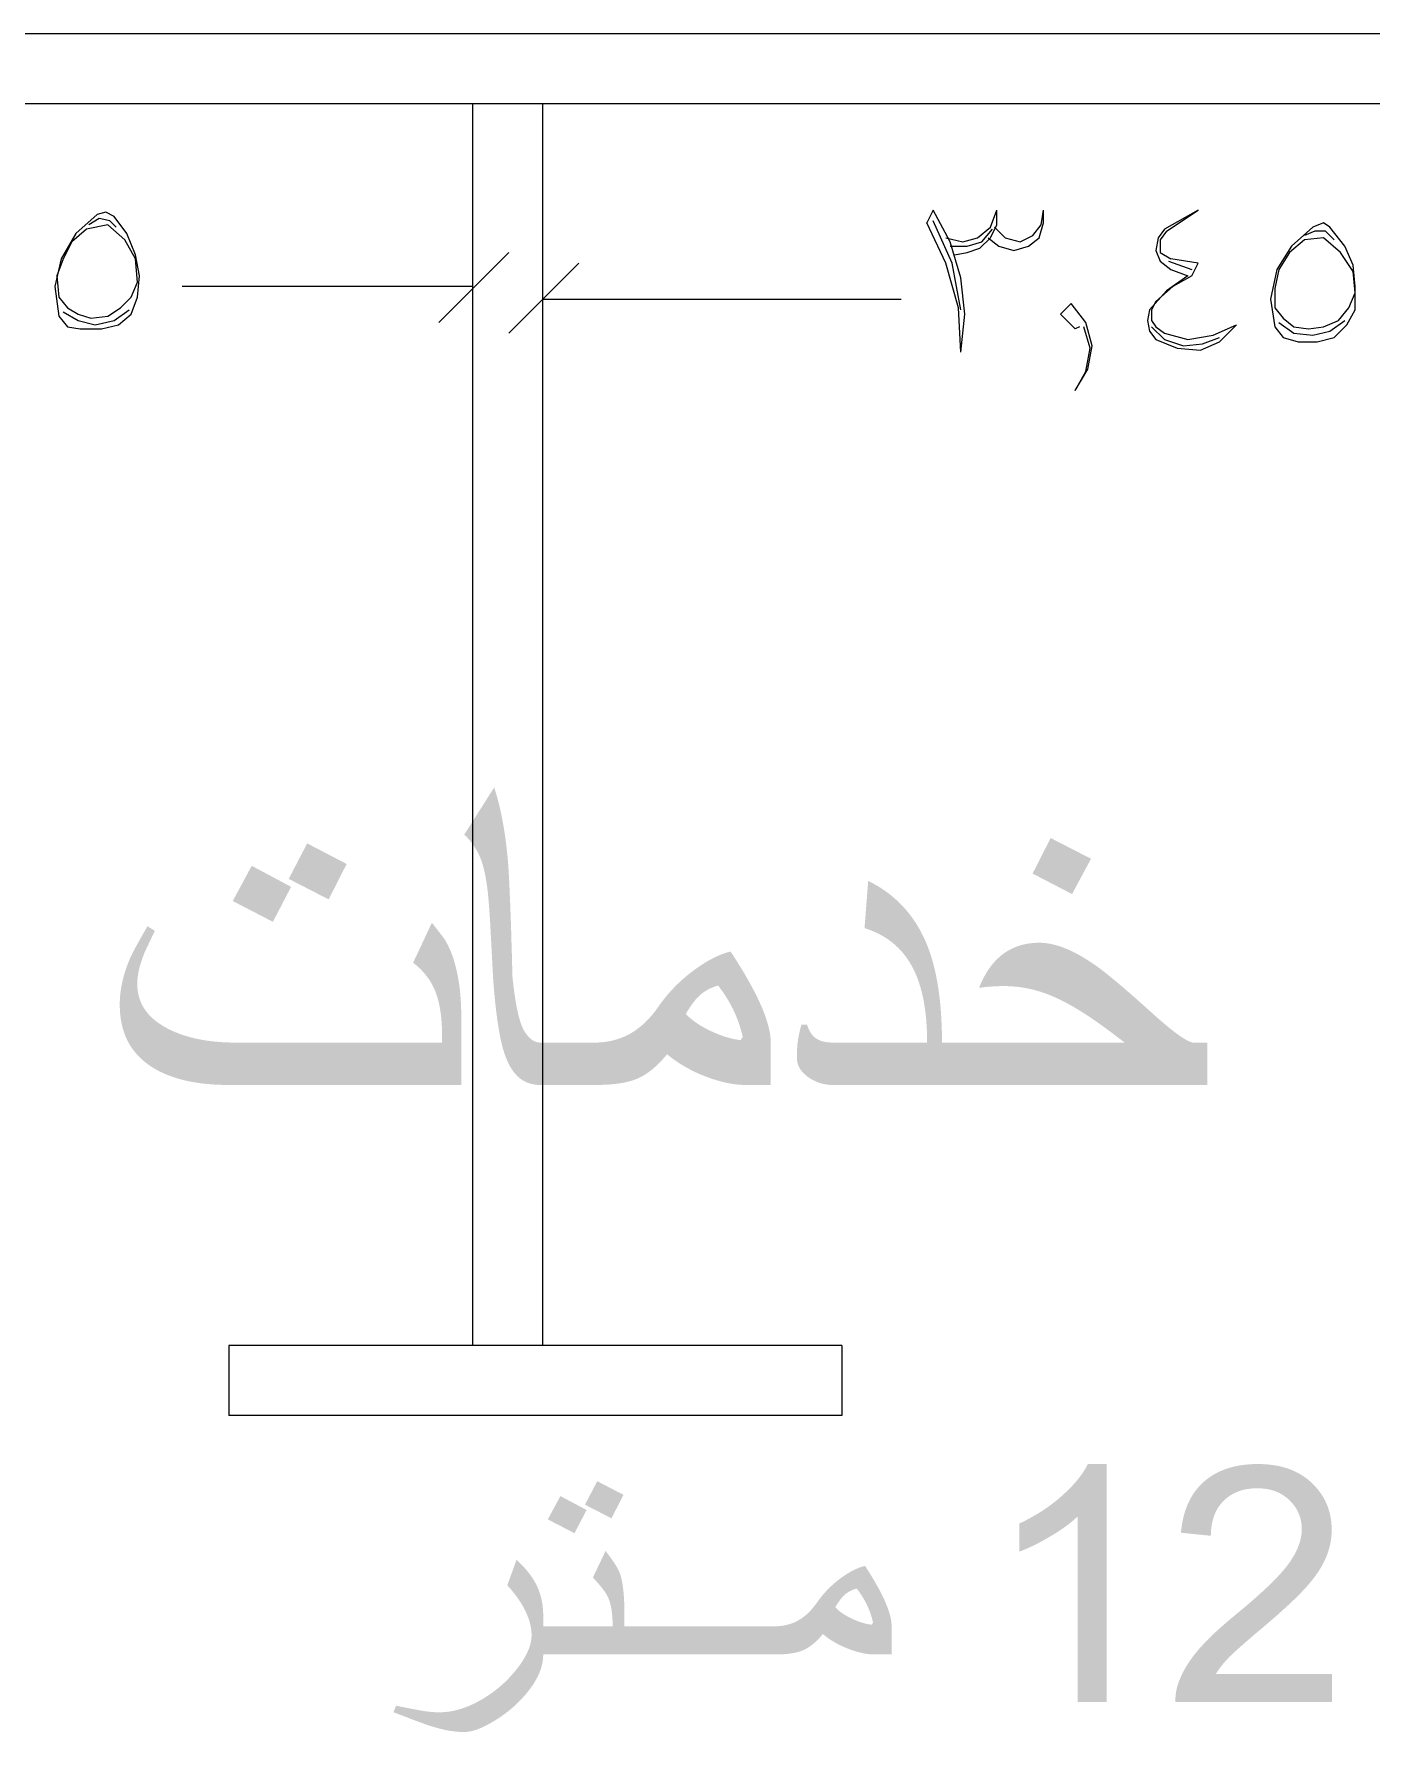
# Model space of a CAD drawing. Header units: metres. Extents: x -24.2 to 51.5, y -28.6 to 30.1.
# Drawn here: x -3.203 to 0.6, y 18.971 to 23.8 of the extents above; entities that cross this region are included whole.
import ezdxf

# ---------------------------------------------------------------- set-up
doc = ezdxf.new("R2010")
doc.units = ezdxf.units.M
for name, color, linetype in [('GF-BLACK', 250, 'Continuous'), ('GF-DIMS', 250, 'Continuous'), ('GF-TEXT-PDF', 200, 'Continuous')]:
    doc.layers.add(name, color=color, linetype=linetype)

msp = doc.modelspace()

# ---------------------------------------------------------------- hatches: boundary and pattern name
at = {"layer": 'GF-TEXT-PDF', "true_color": 0xbf00ff}
for points in [[(-1.6669, 20.8112), (-1.7638, 20.8112), (-1.7731, 20.8116), (-1.7819, 20.8128), (-1.7904, 20.8147), (-1.7985, 20.8173), (-1.8062, 20.8207), (-1.8136, 20.8249), (-1.8206, 20.8299), (-1.8272, 20.8356), (-1.8334, 20.842), (-1.8393, 20.8493), (-1.8437, 20.8556), (-1.848, 20.8624), (-1.852, 20.8698), (-1.8558, 20.8777), (-1.8595, 20.8862), (-1.8629, 20.8952), (-1.8661, 20.9047), (-1.8692, 20.9148), (-1.872, 20.9254), (-1.8746, 20.9365), (-1.877, 20.9482), (-1.8785, 20.956), (-1.88, 20.9641), (-1.8814, 20.9723), (-1.8827, 20.9808), (-1.8841, 20.9895), (-1.8854, 20.9984), (-1.8866, 21.0075), (-1.8878, 21.0168), (-1.889, 21.0263), (-1.8901, 21.0361), (-1.8912, 21.046), (-1.8922, 21.0562), (-1.8932, 21.0665), (-1.8942, 21.0771), (-1.8951, 21.0879), (-1.8959, 21.0989), (-1.8968, 21.1101), (-1.8973, 21.1193), (-1.8978, 21.1285), (-1.8983, 21.1378), (-1.8988, 21.1471), (-1.8993, 21.1564), (-1.8998, 21.1658), (-1.9003, 21.1752), (-1.9008, 21.1846), (-1.9013, 21.194), (-1.9018, 21.2035), (-1.9023, 21.213), (-1.9028, 21.2225), (-1.9033, 21.232), (-1.9039, 21.2416), (-1.9044, 21.2512), (-1.9049, 21.2609), (-1.9054, 21.2706), (-1.9061, 21.283), (-1.9069, 21.2949), (-1.9077, 21.3064), (-1.9085, 21.3175), (-1.9093, 21.328), (-1.9102, 21.3381), (-1.9111, 21.3477), (-1.912, 21.3568), (-1.913, 21.3655), (-1.914, 21.3737), (-1.915, 21.3814), (-1.9161, 21.3886), (-1.9172, 21.3954), (-1.9191, 21.4058), (-1.9212, 21.4157), (-1.9234, 21.4251), (-1.9258, 21.4341), (-1.9283, 21.4425), (-1.931, 21.4505), (-1.9339, 21.458), (-1.9369, 21.465), (-1.9409, 21.4731), (-1.9453, 21.481), (-1.95, 21.4887), (-1.9551, 21.4961), (-1.9606, 21.5032), (-1.9664, 21.5101), (-1.9726, 21.5167), (-1.9792, 21.5231), (-1.894, 21.6574), (-1.8915, 21.6494), (-1.889, 21.6413), (-1.8866, 21.633), (-1.8843, 21.6246), (-1.8821, 21.616), (-1.8799, 21.6073), (-1.8778, 21.5984), (-1.8757, 21.5894), (-1.8738, 21.5803), (-1.8719, 21.571), (-1.8701, 21.5615), (-1.8683, 21.5519), (-1.8667, 21.5422), (-1.8651, 21.5323), (-1.8636, 21.5222), (-1.8621, 21.512), (-1.8607, 21.5017), (-1.8594, 21.4912), (-1.8582, 21.4806), (-1.857, 21.4698), (-1.8559, 21.4588), (-1.8553, 21.4525), (-1.8548, 21.4455), (-1.8542, 21.4378), (-1.8536, 21.4294), (-1.853, 21.4203), (-1.8525, 21.4106), (-1.8519, 21.4002), (-1.8513, 21.3891), (-1.8507, 21.3773), (-1.8502, 21.3648), (-1.8496, 21.3516), (-1.849, 21.3378), (-1.8484, 21.3233), (-1.8478, 21.3081), (-1.8473, 21.2922), (-1.8467, 21.2756), (-1.8461, 21.2584), (-1.8455, 21.2404), (-1.845, 21.2218), (-1.8444, 21.2025), (-1.8438, 21.1825), (-1.8432, 21.1619), (-1.8427, 21.1405), (-1.8421, 21.1185), (-1.8406, 21.1043), (-1.839, 21.0908), (-1.8373, 21.0778), (-1.8356, 21.0655), (-1.8338, 21.0537), (-1.8319, 21.0426), (-1.8299, 21.0321), (-1.8279, 21.0222), (-1.8258, 21.0129), (-1.8236, 21.0043), (-1.8213, 20.9962), (-1.819, 20.9888), (-1.8165, 20.982), (-1.814, 20.9757), (-1.8115, 20.9701), (-1.8088, 20.9652), (-1.8061, 20.9608), (-1.7995, 20.9519), (-1.7928, 20.9446), (-1.7858, 20.939), (-1.7787, 20.9349), (-1.7714, 20.9325), (-1.7638, 20.9317), (-1.6669, 20.9317)], [(-2.3137, 21.4397), (-2.3649, 21.3389), (-2.4785, 21.3973), (-2.4259, 21.4981)], [(-0.1965, 21.4545), (-0.2505, 21.3541), (-0.3627, 21.4123), (-0.3114, 21.5134)], [(-2.4716, 21.3746), (-2.5235, 21.2752), (-2.6377, 21.3343), (-2.5837, 21.4344)], [(-0.6205, 20.8112), (-0.9307, 20.8112), (-0.9404, 20.8116), (-0.9499, 20.8127), (-0.9592, 20.8144), (-0.9682, 20.8169), (-0.9769, 20.8202), (-0.9854, 20.8241), (-0.9936, 20.8287), (-1.0017, 20.8341), (-1.01, 20.8408), (-1.0171, 20.8478), (-1.0229, 20.8552), (-1.0274, 20.8629), (-1.0306, 20.871), (-1.0325, 20.8794), (-1.0332, 20.8881), (-1.033, 20.8984), (-1.0327, 20.9084), (-1.0322, 20.9179), (-1.0314, 20.9271), (-1.0304, 20.9359), (-1.0291, 20.9446), (-1.0274, 20.9537), (-1.0253, 20.9631), (-1.0229, 20.9729), (-1.02, 20.983), (-1.0041, 20.983), (-1.0012, 20.9739), (-0.9976, 20.9658), (-0.9933, 20.9585), (-0.9884, 20.9522), (-0.9827, 20.9467), (-0.9764, 20.9421), (-0.9692, 20.9384), (-0.9611, 20.9355), (-0.9519, 20.9334), (-0.9418, 20.9321), (-0.9307, 20.9317), (-0.6627, 20.9317), (-0.6628, 20.9434), (-0.663, 20.9549), (-0.6634, 20.9662), (-0.664, 20.9773), (-0.6647, 20.9881), (-0.6655, 20.9987), (-0.6666, 21.0091), (-0.6677, 21.0193), (-0.6691, 21.0293), (-0.6706, 21.039), (-0.6722, 21.0485), (-0.674, 21.0578), (-0.676, 21.0669), (-0.6781, 21.0757), (-0.6804, 21.0844), (-0.6828, 21.0928), (-0.6854, 21.101), (-0.6881, 21.109), (-0.691, 21.1167), (-0.6941, 21.1243), (-0.6973, 21.1316), (-0.7015, 21.1404), (-0.706, 21.149), (-0.7108, 21.1572), (-0.7158, 21.1652), (-0.721, 21.1729), (-0.7266, 21.1803), (-0.7323, 21.1875), (-0.7384, 21.1943), (-0.7447, 21.2009), (-0.7512, 21.2071), (-0.7581, 21.2131), (-0.7652, 21.2188), (-0.7725, 21.2242), (-0.7801, 21.2293), (-0.788, 21.2342), (-0.7961, 21.2387), (-0.8045, 21.243), (-0.8131, 21.2469), (-0.8221, 21.2506), (-0.8312, 21.254), (-0.8407, 21.2572), (-0.8303, 21.3915), (-0.8204, 21.3865), (-0.8108, 21.3812), (-0.8014, 21.3757), (-0.7923, 21.3699), (-0.7834, 21.3639), (-0.7748, 21.3577), (-0.7663, 21.3512), (-0.7582, 21.3444), (-0.7503, 21.3375), (-0.7426, 21.3302), (-0.7352, 21.3228), (-0.728, 21.3151), (-0.721, 21.3071), (-0.7143, 21.2989), (-0.7079, 21.2905), (-0.7016, 21.2818), (-0.6957, 21.2729), (-0.6899, 21.2637), (-0.6844, 21.2543), (-0.6792, 21.2447), (-0.6742, 21.2348), (-0.6694, 21.2246), (-0.6649, 21.2142), (-0.6606, 21.2036), (-0.6574, 21.1948), (-0.6542, 21.1859), (-0.6512, 21.1766), (-0.6484, 21.1672), (-0.6456, 21.1575), (-0.6431, 21.1476), (-0.6406, 21.1375), (-0.6383, 21.1272), (-0.6362, 21.1167), (-0.6341, 21.1059), (-0.6323, 21.0949), (-0.6305, 21.0837), (-0.6289, 21.0723), (-0.6274, 21.0606), (-0.6261, 21.0487), (-0.6249, 21.0366), (-0.6239, 21.0243), (-0.623, 21.0118), (-0.6222, 20.999), (-0.6216, 20.986), (-0.6211, 20.9728), (-0.6207, 20.9594), (-0.6205, 20.9457), (-0.6205, 20.9319)], [(-1.9875, 20.8112), (-2.6481, 20.8112), (-2.6596, 20.8113), (-2.6708, 20.8116), (-2.6819, 20.812), (-2.6927, 20.8126), (-2.7034, 20.8134), (-2.7138, 20.8144), (-2.724, 20.8155), (-2.7341, 20.8168), (-2.7439, 20.8183), (-2.7535, 20.82), (-2.7629, 20.8218), (-2.7721, 20.8238), (-2.7812, 20.826), (-2.79, 20.8284), (-2.7986, 20.8309), (-2.807, 20.8337), (-2.8151, 20.8365), (-2.8231, 20.8396), (-2.8309, 20.8429), (-2.8385, 20.8463), (-2.8459, 20.8499), (-2.853, 20.8536), (-2.86, 20.8576), (-2.8684, 20.8627), (-2.8765, 20.8682), (-2.8841, 20.8738), (-2.8914, 20.8798), (-2.8984, 20.8859), (-2.9049, 20.8923), (-2.9111, 20.899), (-2.9169, 20.9059), (-2.9223, 20.9131), (-2.9274, 20.9205), (-2.9321, 20.9281), (-2.9364, 20.936), (-2.9403, 20.9442), (-2.9439, 20.9526), (-2.947, 20.9612), (-2.9498, 20.9701), (-2.9523, 20.9793), (-2.9543, 20.9887), (-2.956, 20.9983), (-2.9573, 21.0082), (-2.9583, 21.0184), (-2.9588, 21.0288), (-2.959, 21.0394), (-2.9589, 21.0486), (-2.9584, 21.0578), (-2.9577, 21.0671), (-2.9566, 21.0764), (-2.9553, 21.0857), (-2.9537, 21.095), (-2.9517, 21.1044), (-2.9495, 21.1138), (-2.947, 21.1232), (-2.9442, 21.1327), (-2.9411, 21.1421), (-2.9377, 21.1516), (-2.9339, 21.1612), (-2.9299, 21.1708), (-2.9278, 21.1755), (-2.9252, 21.181), (-2.9221, 21.1872), (-2.9185, 21.1941), (-2.9145, 21.2017), (-2.91, 21.2101), (-2.9049, 21.2192), (-2.8994, 21.229), (-2.8935, 21.2395), (-2.887, 21.2507), (-2.8801, 21.2627), (-2.8593, 21.2495), (-2.8631, 21.2416), (-2.8669, 21.2336), (-2.8706, 21.2257), (-2.8744, 21.2178), (-2.8781, 21.2098), (-2.8818, 21.2019), (-2.8854, 21.1939), (-2.8891, 21.186), (-2.8929, 21.1763), (-2.8963, 21.1668), (-2.8993, 21.1575), (-2.9019, 21.1484), (-2.9041, 21.1395), (-2.906, 21.1308), (-2.9074, 21.1224), (-2.9084, 21.1141), (-2.909, 21.1061), (-2.9092, 21.0982), (-2.9089, 21.0888), (-2.908, 21.0795), (-2.9065, 21.0706), (-2.9044, 21.0619), (-2.9017, 21.0534), (-2.8985, 21.0452), (-2.8946, 21.0373), (-2.8902, 21.0296), (-2.8851, 21.0222), (-2.8795, 21.015), (-2.8732, 21.008), (-2.8664, 21.0014), (-2.859, 20.9949), (-2.8509, 20.9888), (-2.8423, 20.9829), (-2.8331, 20.9772), (-2.8233, 20.9718), (-2.8159, 20.9681), (-2.8083, 20.9645), (-2.8005, 20.9612), (-2.7925, 20.958), (-2.7844, 20.955), (-2.776, 20.9522), (-2.7675, 20.9495), (-2.7588, 20.9471), (-2.7499, 20.9448), (-2.7408, 20.9427), (-2.7316, 20.9408), (-2.7221, 20.9391), (-2.7125, 20.9375), (-2.7027, 20.9362), (-2.6927, 20.935), (-2.6825, 20.934), (-2.6721, 20.9332), (-2.6615, 20.9325), (-2.6508, 20.9321), (-2.6398, 20.9318), (-2.6287, 20.9317), (-2.0422, 20.9317), (-2.0422, 20.9503), (-2.0424, 20.962), (-2.0427, 20.9733), (-2.0432, 20.9844), (-2.044, 20.995), (-2.045, 21.0054), (-2.0462, 21.0154), (-2.0477, 21.025), (-2.0493, 21.0344), (-2.0512, 21.0433), (-2.0533, 21.052), (-2.0556, 21.0603), (-2.0582, 21.0683), (-2.0609, 21.0759), (-2.0646, 21.0846), (-2.0686, 21.0931), (-2.0731, 21.1013), (-2.078, 21.1093), (-2.0834, 21.1171), (-2.0892, 21.1246), (-2.0954, 21.1319), (-2.1021, 21.139), (-2.1091, 21.1459), (-2.1167, 21.1525), (-2.1246, 21.1588), (-2.0713, 21.2724), (-2.0631, 21.2621), (-2.0559, 21.253), (-2.0497, 21.245), (-2.0444, 21.2382), (-2.0402, 21.2325), (-2.0369, 21.228), (-2.0346, 21.2247), (-2.0308, 21.2181), (-2.0271, 21.2113), (-2.0236, 21.2042), (-2.0202, 21.1969), (-2.0171, 21.1894), (-2.014, 21.1816), (-2.0112, 21.1735), (-2.0085, 21.1652), (-2.0059, 21.1567), (-2.0036, 21.1479), (-2.0014, 21.1389), (-1.9993, 21.1296), (-1.9974, 21.1201), (-1.9957, 21.1104), (-1.9942, 21.1003), (-1.9928, 21.0901), (-1.9915, 21.0796), (-1.9905, 21.0689), (-1.9896, 21.0579), (-1.9889, 21.0467), (-1.9883, 21.0352), (-1.9879, 21.0235), (-1.9876, 21.0115), (-1.9875, 20.9993)], [(0.1345, 20.8112), (-0.6653, 20.8112), (-0.6653, 20.9317), (-0.1009, 20.9317), (-0.1102, 20.9389), (-0.1194, 20.9459), (-0.1283, 20.9527), (-0.137, 20.9593), (-0.1456, 20.9656), (-0.1539, 20.9718), (-0.162, 20.9777), (-0.17, 20.9834), (-0.1777, 20.9889), (-0.1853, 20.9942), (-0.1926, 20.9992), (-0.1998, 21.004), (-0.2067, 21.0087), (-0.2135, 21.0131), (-0.22, 21.0173), (-0.2292, 21.023), (-0.2383, 21.0285), (-0.2473, 21.0338), (-0.2561, 21.0388), (-0.2648, 21.0436), (-0.2734, 21.0481), (-0.2819, 21.0524), (-0.2902, 21.0564), (-0.2985, 21.0602), (-0.3066, 21.0638), (-0.3145, 21.067), (-0.3224, 21.0701), (-0.3301, 21.0729), (-0.3395, 21.076), (-0.3489, 21.0788), (-0.3583, 21.0814), (-0.3677, 21.0837), (-0.3771, 21.0857), (-0.3866, 21.0875), (-0.396, 21.089), (-0.4055, 21.0902), (-0.415, 21.0911), (-0.4246, 21.0918), (-0.4341, 21.0922), (-0.4437, 21.0924), (-0.4525, 21.0923), (-0.4614, 21.0921), (-0.4703, 21.0917), (-0.4792, 21.0911), (-0.4881, 21.0905), (-0.497, 21.0896), (-0.506, 21.0886), (-0.515, 21.0875), (-0.5109, 21.0976), (-0.5065, 21.1073), (-0.5018, 21.1166), (-0.4969, 21.1255), (-0.4918, 21.134), (-0.4864, 21.142), (-0.4808, 21.1497), (-0.4749, 21.157), (-0.4688, 21.1639), (-0.4624, 21.1703), (-0.4555, 21.1766), (-0.4484, 21.1824), (-0.4411, 21.1877), (-0.4334, 21.1925), (-0.4256, 21.1969), (-0.4174, 21.2008), (-0.4091, 21.2043), (-0.4004, 21.2073), (-0.3915, 21.2098), (-0.3824, 21.2119), (-0.373, 21.2135), (-0.3633, 21.2147), (-0.3534, 21.2154), (-0.3433, 21.2156), (-0.3358, 21.2154), (-0.3281, 21.2148), (-0.3203, 21.2139), (-0.3124, 21.2125), (-0.3043, 21.2108), (-0.2961, 21.2087), (-0.2878, 21.2062), (-0.2793, 21.2033), (-0.2706, 21.2), (-0.2618, 21.1963), (-0.2529, 21.1923), (-0.2438, 21.1879), (-0.2346, 21.183), (-0.2253, 21.1778), (-0.2158, 21.1722), (-0.2062, 21.1663), (-0.1964, 21.1599), (-0.1865, 21.1532), (-0.1764, 21.146), (-0.1717, 21.1426), (-0.1668, 21.1388), (-0.1615, 21.1348), (-0.156, 21.1305), (-0.1502, 21.1259), (-0.1442, 21.121), (-0.1379, 21.1159), (-0.1313, 21.1104), (-0.1244, 21.1047), (-0.1172, 21.0987), (-0.1098, 21.0924), (-0.1021, 21.0858), (-0.0942, 21.079), (-0.0859, 21.0718), (-0.0774, 21.0644), (-0.0686, 21.0567), (-0.0596, 21.0487), (-0.0502, 21.0404), (-0.0406, 21.0318), (-0.0308, 21.023), (-0.0206, 21.0138), (-0.0097, 21.004), (0.0008, 20.9948), (0.0107, 20.9863), (0.0202, 20.9783), (0.0292, 20.971), (0.0378, 20.9643), (0.0458, 20.9582), (0.0534, 20.9527), (0.0605, 20.9479), (0.0671, 20.9436), (0.0732, 20.94), (0.0789, 20.937), (0.0841, 20.9346), (0.0887, 20.9329), (0.093, 20.9317), (0.1345, 20.9317)]]:
    msp.add_hatch(color=200, dxfattribs=at).paths.add_polyline_path(points)
h = msp.add_hatch(color=200, dxfattribs=at)
h.paths.add_polyline_path([(-1.1074, 20.8112), (-1.1794, 20.8112), (-1.1879, 20.8114), (-1.1967, 20.8119), (-1.2056, 20.8128), (-1.2147, 20.814), (-1.224, 20.8155), (-1.2335, 20.8174), (-1.2432, 20.8196), (-1.2531, 20.8222), (-1.2632, 20.8251), (-1.2735, 20.8284), (-1.284, 20.832), (-1.2935, 20.8356), (-1.3028, 20.8393), (-1.312, 20.8432), (-1.321, 20.8473), (-1.3299, 20.8516), (-1.3386, 20.8561), (-1.3471, 20.8607), (-1.3555, 20.8656), (-1.3637, 20.8706), (-1.3718, 20.8758), (-1.3797, 20.8812), (-1.3874, 20.8868), (-1.395, 20.8925), (-1.4024, 20.8985), (-1.4097, 20.8898), (-1.417, 20.8816), (-1.4244, 20.8739), (-1.4318, 20.8667), (-1.4392, 20.86), (-1.4467, 20.8538), (-1.4542, 20.8481), (-1.4617, 20.8429), (-1.4692, 20.8382), (-1.4768, 20.834), (-1.4844, 20.8303), (-1.4911, 20.8275), (-1.4982, 20.8249), (-1.5058, 20.8225), (-1.5138, 20.8204), (-1.5223, 20.8184), (-1.5313, 20.8168), (-1.5407, 20.8153), (-1.5505, 20.8141), (-1.5608, 20.813), (-1.5716, 20.8122), (-1.5828, 20.8117), (-1.5945, 20.8113), (-1.6066, 20.8112), (-1.7146, 20.8112), (-1.7146, 20.9317), (-1.6087, 20.9317), (-1.5983, 20.9319), (-1.5881, 20.9326), (-1.5781, 20.9337), (-1.5682, 20.9353), (-1.5586, 20.9372), (-1.5492, 20.9397), (-1.5399, 20.9426), (-1.5308, 20.9459), (-1.522, 20.9496), (-1.5133, 20.9538), (-1.5048, 20.9585), (-1.4965, 20.9636), (-1.489, 20.9688), (-1.4816, 20.9743), (-1.4743, 20.9803), (-1.4672, 20.9867), (-1.4602, 20.9935), (-1.4533, 21.0007), (-1.4466, 21.0083), (-1.44, 21.0163), (-1.4336, 21.0247), (-1.4273, 21.0335), (-1.4216, 21.0416), (-1.4157, 21.0495), (-1.4096, 21.0572), (-1.4034, 21.0649), (-1.397, 21.0724), (-1.3904, 21.0797), (-1.3836, 21.0869), (-1.3767, 21.094), (-1.3696, 21.1009), (-1.3624, 21.1077), (-1.3549, 21.1143), (-1.3473, 21.1208), (-1.3395, 21.1272), (-1.3316, 21.1334), (-1.3234, 21.1394), (-1.3143, 21.1459), (-1.3052, 21.152), (-1.2963, 21.1577), (-1.2875, 21.163), (-1.2788, 21.1679), (-1.2703, 21.1723), (-1.2619, 21.1764), (-1.2536, 21.1801), (-1.2454, 21.1833), (-1.2374, 21.1862), (-1.2294, 21.1886), (-1.2216, 21.1907), (-1.2157, 21.1817), (-1.21, 21.1727), (-1.2044, 21.1639), (-1.199, 21.1552), (-1.1937, 21.1467), (-1.1885, 21.1382), (-1.1835, 21.1299), (-1.1787, 21.1216), (-1.174, 21.1135), (-1.1695, 21.1055), (-1.1651, 21.0976), (-1.1609, 21.0898), (-1.1568, 21.0821), (-1.1529, 21.0746), (-1.1491, 21.0671), (-1.1455, 21.0598), (-1.1402, 21.0487), (-1.1354, 21.0379), (-1.1309, 21.0274), (-1.1268, 21.0171), (-1.1231, 21.0072), (-1.1198, 20.9976), (-1.1169, 20.9883), (-1.1144, 20.9793), (-1.1122, 20.9706), (-1.1105, 20.9622), (-1.1091, 20.9542), (-1.1082, 20.9464), (-1.1076, 20.9389), (-1.1074, 20.9317)])
h.paths.add_polyline_path([(-1.187, 20.9476), (-1.1891, 20.9566), (-1.1915, 20.9654), (-1.1941, 20.9743), (-1.1969, 20.9831), (-1.2, 20.9918), (-1.2033, 21.0006), (-1.2069, 21.0093), (-1.2107, 21.0179), (-1.2147, 21.0266), (-1.2189, 21.0347), (-1.2233, 21.043), (-1.2281, 21.0513), (-1.2332, 21.0596), (-1.2387, 21.0681), (-1.2444, 21.0766), (-1.2505, 21.0851), (-1.2569, 21.0937), (-1.2662, 21.0911), (-1.2751, 21.0878), (-1.2835, 21.084), (-1.2915, 21.0795), (-1.2991, 21.0745), (-1.3063, 21.0688), (-1.313, 21.0626), (-1.3175, 21.058), (-1.3222, 21.0526), (-1.3271, 21.0464), (-1.3323, 21.0394), (-1.3376, 21.0316), (-1.3432, 21.0229), (-1.349, 21.0134), (-1.3433, 21.0075), (-1.337, 21.0017), (-1.3302, 20.996), (-1.3228, 20.9905), (-1.315, 20.9851), (-1.3067, 20.9799), (-1.2979, 20.9748), (-1.2886, 20.9698), (-1.2788, 20.965), (-1.2697, 20.9608), (-1.2608, 20.957), (-1.252, 20.9536), (-1.2433, 20.9504), (-1.2347, 20.9476), (-1.2262, 20.9452), (-1.2178, 20.943), (-1.2095, 20.9412), (-1.2013, 20.9398), (-1.1932, 20.9386)])
at = {"layer": 'GF-TEXT-PDF', "true_color": 0x000000}
for points in [[(-0.1521, 19.0567), (-0.2348, 19.0567), (-0.2348, 19.584), (-0.241, 19.5783), (-0.2475, 19.5726), (-0.2544, 19.5669), (-0.2617, 19.5612), (-0.2693, 19.5555), (-0.2774, 19.5498), (-0.2857, 19.5441), (-0.2945, 19.5384), (-0.3037, 19.5327), (-0.3132, 19.527), (-0.3228, 19.5214), (-0.3322, 19.5161), (-0.3414, 19.5111), (-0.3504, 19.5064), (-0.3592, 19.502), (-0.3678, 19.4979), (-0.3762, 19.494), (-0.3844, 19.4905), (-0.3925, 19.4872), (-0.4003, 19.4842), (-0.4003, 19.5642), (-0.3911, 19.5686), (-0.3821, 19.5731), (-0.3732, 19.5778), (-0.3645, 19.5826), (-0.3559, 19.5875), (-0.3475, 19.5925), (-0.3393, 19.5977), (-0.3312, 19.6029), (-0.3233, 19.6083), (-0.3155, 19.6138), (-0.3079, 19.6195), (-0.3004, 19.6252), (-0.2931, 19.6311), (-0.2859, 19.6371), (-0.2789, 19.6432), (-0.2705, 19.651), (-0.2625, 19.6586), (-0.2548, 19.6663), (-0.2477, 19.6739), (-0.2409, 19.6815), (-0.2346, 19.689), (-0.2286, 19.6965), (-0.2232, 19.7039), (-0.2181, 19.7113), (-0.2134, 19.7187), (-0.2092, 19.726), (-0.2054, 19.7333), (-0.1521, 19.7333)], [(0.4889, 19.1362), (0.4889, 19.0567), (0.0435, 19.0567), (0.0435, 19.0666), (0.0441, 19.0764), (0.0454, 19.086), (0.0474, 19.0955), (0.0499, 19.1049), (0.0531, 19.1142), (0.0564, 19.1224), (0.06, 19.1306), (0.0639, 19.1389), (0.0682, 19.147), (0.0728, 19.1552), (0.0778, 19.1634), (0.0831, 19.1715), (0.0887, 19.1796), (0.0947, 19.1877), (0.101, 19.1957), (0.1076, 19.2037), (0.1127, 19.2097), (0.1182, 19.2157), (0.1239, 19.2219), (0.13, 19.2282), (0.1363, 19.2347), (0.1429, 19.2412), (0.1498, 19.2479), (0.157, 19.2547), (0.1646, 19.2616), (0.1724, 19.2687), (0.1805, 19.2758), (0.1889, 19.2831), (0.1976, 19.2905), (0.2066, 19.2981), (0.2158, 19.3057), (0.2262, 19.3142), (0.2361, 19.3225), (0.2458, 19.3307), (0.2551, 19.3386), (0.2641, 19.3465), (0.2728, 19.3541), (0.2812, 19.3616), (0.2892, 19.3689), (0.2969, 19.376), (0.3043, 19.383), (0.3114, 19.3897), (0.3181, 19.3964), (0.3246, 19.4028), (0.3307, 19.4091), (0.3364, 19.4152), (0.3419, 19.4211), (0.347, 19.4269), (0.3518, 19.4325), (0.3563, 19.438), (0.3605, 19.4432), (0.3643, 19.4483), (0.3705, 19.457), (0.3761, 19.4657), (0.3812, 19.4742), (0.3858, 19.4827), (0.3898, 19.4911), (0.3933, 19.4995), (0.3962, 19.5077), (0.3986, 19.5159), (0.4005, 19.524), (0.4019, 19.532), (0.4027, 19.5399), (0.4029, 19.5477), (0.4026, 19.5574), (0.4015, 19.5668), (0.3998, 19.5758), (0.3973, 19.5846), (0.3941, 19.593), (0.3903, 19.6012), (0.3857, 19.609), (0.3804, 19.6165), (0.3744, 19.6237), (0.3678, 19.6306), (0.3612, 19.6365), (0.3543, 19.6418), (0.347, 19.6465), (0.3394, 19.6507), (0.3314, 19.6544), (0.323, 19.6574), (0.3144, 19.6599), (0.3053, 19.6619), (0.2959, 19.6633), (0.2862, 19.6641), (0.2761, 19.6644), (0.2654, 19.6641), (0.2551, 19.6632), (0.2452, 19.6617), (0.2358, 19.6597), (0.2267, 19.657), (0.218, 19.6537), (0.2097, 19.6499), (0.2018, 19.6454), (0.1943, 19.6404), (0.1872, 19.6348), (0.1805, 19.6285), (0.1747, 19.6224), (0.1695, 19.6158), (0.1647, 19.6089), (0.1605, 19.6016), (0.1567, 19.5939), (0.1535, 19.5858), (0.1507, 19.5773), (0.1484, 19.5685), (0.1466, 19.5592), (0.1453, 19.5496), (0.1445, 19.5396), (0.1441, 19.5293), (0.0591, 19.538), (0.0603, 19.5491), (0.0618, 19.5598), (0.0637, 19.5702), (0.0659, 19.5804), (0.0684, 19.5902), (0.0713, 19.5997), (0.0745, 19.6088), (0.078, 19.6177), (0.0819, 19.6263), (0.0861, 19.6345), (0.0906, 19.6424), (0.0955, 19.65), (0.1007, 19.6573), (0.1062, 19.6643), (0.1121, 19.671), (0.1183, 19.6773), (0.1248, 19.6834), (0.1317, 19.6891), (0.1388, 19.6944), (0.1462, 19.6994), (0.1538, 19.7041), (0.1617, 19.7084), (0.1699, 19.7124), (0.1784, 19.716), (0.1871, 19.7193), (0.1961, 19.7223), (0.2054, 19.7249), (0.215, 19.7271), (0.2248, 19.729), (0.2349, 19.7306), (0.2452, 19.7318), (0.2558, 19.7326), (0.2667, 19.7332), (0.2779, 19.7333), (0.2886, 19.7332), (0.299, 19.7327), (0.3091, 19.7318), (0.319, 19.7307), (0.3287, 19.7292), (0.3381, 19.7274), (0.3472, 19.7252), (0.3561, 19.7227), (0.3648, 19.7199), (0.3732, 19.7167), (0.3813, 19.7133), (0.3892, 19.7094), (0.3969, 19.7053), (0.4043, 19.7008), (0.4115, 19.696), (0.4184, 19.6908), (0.425, 19.6854), (0.4314, 19.6795), (0.4383, 19.6727), (0.4447, 19.6657), (0.4506, 19.6585), (0.4562, 19.651), (0.4612, 19.6434), (0.4659, 19.6356), (0.4701, 19.6275), (0.4738, 19.6193), (0.4771, 19.6109), (0.48, 19.6022), (0.4824, 19.5934), (0.4844, 19.5844), (0.486, 19.5751), (0.4871, 19.5657), (0.4877, 19.556), (0.488, 19.5462), (0.4878, 19.5372), (0.4871, 19.5283), (0.4861, 19.5194), (0.4847, 19.5105), (0.4829, 19.5017), (0.4806, 19.4929), (0.478, 19.4841), (0.4749, 19.4754), (0.4714, 19.4667), (0.4679, 19.4588), (0.4639, 19.4509), (0.4595, 19.4428), (0.4547, 19.4347), (0.4494, 19.4265), (0.4437, 19.4183), (0.4376, 19.4099), (0.431, 19.4015), (0.4239, 19.393), (0.4165, 19.3843), (0.4121, 19.3794), (0.4073, 19.3743), (0.4023, 19.3691), (0.3969, 19.3636), (0.3912, 19.3579), (0.3853, 19.352), (0.379, 19.3459), (0.3723, 19.3396), (0.3654, 19.3331), (0.3582, 19.3264), (0.3506, 19.3195), (0.3427, 19.3124), (0.3346, 19.3051), (0.3261, 19.2977), (0.3172, 19.29), (0.3081, 19.2821), (0.2987, 19.274), (0.2889, 19.2657), (0.2778, 19.2564), (0.2673, 19.2475), (0.2574, 19.239), (0.2482, 19.2311), (0.2395, 19.2236), (0.2316, 19.2166), (0.2242, 19.2101), (0.2175, 19.2041), (0.2114, 19.1985), (0.2059, 19.1934), (0.2011, 19.1888), (0.1969, 19.1847), (0.1933, 19.181), (0.1865, 19.1736), (0.18, 19.1661), (0.174, 19.1587), (0.1684, 19.1512), (0.1632, 19.1437), (0.1584, 19.1362)], [(-1.5264, 19.6458), (-1.5604, 19.5789), (-1.6358, 19.6177), (-1.6009, 19.6846)], [(-1.6312, 19.6026), (-1.6657, 19.5366), (-1.7415, 19.5759), (-1.7057, 19.6423)], [(-1.7546, 19.1914), (-1.7549, 19.183), (-1.7558, 19.1745), (-1.7573, 19.1659), (-1.7594, 19.1573), (-1.7621, 19.1486), (-1.7654, 19.1399), (-1.7693, 19.1312), (-1.7738, 19.1224), (-1.7789, 19.1135), (-1.7846, 19.1046), (-1.7909, 19.0956), (-1.7978, 19.0866), (-1.8037, 19.0793), (-1.8099, 19.0722), (-1.8162, 19.0653), (-1.8228, 19.0585), (-1.8295, 19.0518), (-1.8365, 19.0453), (-1.8438, 19.039), (-1.8512, 19.0328), (-1.8588, 19.0268), (-1.8667, 19.0209), (-1.8748, 19.0153), (-1.8831, 19.0097), (-1.8916, 19.0043), (-1.9021, 18.998), (-1.9122, 18.9924), (-1.9219, 18.9874), (-1.9312, 18.9831), (-1.9402, 18.9795), (-1.9488, 18.9765), (-1.957, 18.9742), (-1.9648, 18.9726), (-1.9723, 18.9716), (-1.9794, 18.9712), (-1.9886, 18.9714), (-1.9979, 18.972), (-2.0075, 18.973), (-2.0173, 18.9743), (-2.0273, 18.976), (-2.0375, 18.9781), (-2.0479, 18.9806), (-2.0551, 18.9825), (-2.0626, 18.9846), (-2.0705, 18.987), (-2.0787, 18.9896), (-2.0872, 18.9924), (-2.0961, 18.9956), (-2.1054, 18.9989), (-2.115, 19.0025), (-2.1233, 19.0057), (-2.1315, 19.0088), (-2.1397, 19.012), (-2.148, 19.0152), (-2.1562, 19.0183), (-2.1644, 19.0215), (-2.1726, 19.0246), (-2.1807, 19.0278), (-2.1729, 19.0461), (-2.1642, 19.0443), (-2.1554, 19.0426), (-2.1464, 19.0408), (-2.1374, 19.039), (-2.1283, 19.0372), (-2.119, 19.0355), (-2.1097, 19.0336), (-2.1004, 19.032), (-2.0914, 19.0305), (-2.0827, 19.0294), (-2.0742, 19.0285), (-2.0659, 19.0278), (-2.0579, 19.0274), (-2.0502, 19.0273), (-2.0417, 19.0275), (-2.0333, 19.0281), (-2.0247, 19.029), (-2.0161, 19.0304), (-2.0075, 19.0321), (-1.9988, 19.0342), (-1.9901, 19.0367), (-1.9813, 19.0396), (-1.9724, 19.0428), (-1.9635, 19.0465), (-1.9546, 19.0505), (-1.9456, 19.0549), (-1.9366, 19.0597), (-1.9275, 19.0649), (-1.9193, 19.0699), (-1.9113, 19.0751), (-1.9034, 19.0805), (-1.8957, 19.086), (-1.8883, 19.0918), (-1.8809, 19.0977), (-1.8738, 19.1038), (-1.8668, 19.1101), (-1.86, 19.1166), (-1.8534, 19.1233), (-1.8469, 19.1301), (-1.8407, 19.1372), (-1.8346, 19.1444), (-1.8286, 19.1518), (-1.8215, 19.1613), (-1.8151, 19.1705), (-1.8094, 19.1797), (-1.8043, 19.1886), (-1.7999, 19.1974), (-1.7962, 19.206), (-1.7931, 19.2144), (-1.7908, 19.2227), (-1.7891, 19.2308), (-1.7881, 19.2387), (-1.7877, 19.2465), (-1.788, 19.2546), (-1.7888, 19.2627), (-1.7901, 19.271), (-1.7919, 19.2794), (-1.7942, 19.2878), (-1.7971, 19.2964), (-1.8005, 19.305), (-1.8044, 19.3138), (-1.8089, 19.3226), (-1.8128, 19.3297), (-1.8171, 19.3369), (-1.8217, 19.3442), (-1.8267, 19.3515), (-1.832, 19.3588), (-1.8377, 19.3662), (-1.8437, 19.3736), (-1.85, 19.3811), (-1.8567, 19.3886), (-1.8305, 19.4612), (-1.8231, 19.4542), (-1.8162, 19.4473), (-1.8096, 19.4403), (-1.8035, 19.4333), (-1.7977, 19.4263), (-1.7923, 19.4193), (-1.7874, 19.4123), (-1.7828, 19.4053), (-1.7786, 19.3983), (-1.7748, 19.3914), (-1.771, 19.3834), (-1.7676, 19.3752), (-1.7645, 19.3668), (-1.7619, 19.3583), (-1.7597, 19.3495), (-1.7579, 19.3406), (-1.7564, 19.3315), (-1.7554, 19.3222), (-1.7548, 19.3128), (-1.7546, 19.3031)], [(-1.5236, 19.1919), (-1.7856, 19.1919), (-1.7856, 19.2718), (-1.5572, 19.2718), (-1.5573, 19.2835), (-1.5578, 19.2945), (-1.5586, 19.3049), (-1.5597, 19.3147), (-1.5612, 19.3238), (-1.5629, 19.3323), (-1.565, 19.3402), (-1.5674, 19.3474), (-1.5701, 19.354), (-1.5726, 19.3592), (-1.576, 19.3649), (-1.5802, 19.3712), (-1.5852, 19.378), (-1.591, 19.3854), (-1.5976, 19.3933), (-1.6051, 19.4017), (-1.6133, 19.4107), (-1.5774, 19.486), (-1.5695, 19.4759), (-1.5624, 19.4663), (-1.5561, 19.4573), (-1.5505, 19.4489), (-1.5457, 19.441), (-1.5417, 19.4337), (-1.5385, 19.427), (-1.536, 19.4209), (-1.5341, 19.4147), (-1.5323, 19.4078), (-1.5306, 19.4003), (-1.5291, 19.3922), (-1.5279, 19.3834), (-1.5267, 19.374), (-1.5258, 19.3639), (-1.525, 19.3532), (-1.5244, 19.3418), (-1.524, 19.3298), (-1.5237, 19.3171), (-1.5236, 19.3039)], [(-1.409, 19.1919), (-1.5588, 19.1919), (-1.5588, 19.2718), (-1.409, 19.2718)], [(-1.2866, 19.1919), (-1.4364, 19.1919), (-1.4364, 19.2718), (-1.2866, 19.2718)], [(-1.1642, 19.1919), (-1.3141, 19.1919), (-1.3141, 19.2718), (-1.1642, 19.2718)], [(-1.136, 19.1919), (-1.2858, 19.1919), (-1.2858, 19.2718), (-1.136, 19.2718)]]:
    msp.add_hatch(color=250, dxfattribs=at).paths.add_polyline_path(points)
h = msp.add_hatch(color=250, dxfattribs=at)
h.paths.add_polyline_path([(-0.7636, 19.1919), (-0.8114, 19.1919), (-0.8192, 19.1921), (-0.8273, 19.1927), (-0.8356, 19.1938), (-0.8442, 19.1953), (-0.853, 19.1973), (-0.862, 19.1996), (-0.8713, 19.2024), (-0.8808, 19.2057), (-0.8896, 19.209), (-0.8982, 19.2126), (-0.9066, 19.2164), (-0.9148, 19.2204), (-0.9228, 19.2247), (-0.9305, 19.2293), (-0.9381, 19.234), (-0.9454, 19.239), (-0.9525, 19.2443), (-0.9594, 19.2498), (-0.9661, 19.2419), (-0.9728, 19.2347), (-0.9796, 19.2281), (-0.9864, 19.2221), (-0.9932, 19.2168), (-1.0001, 19.2121), (-1.007, 19.208), (-1.0139, 19.2045), (-1.0204, 19.2019), (-1.0275, 19.1995), (-1.0353, 19.1975), (-1.0436, 19.1958), (-1.0527, 19.1944), (-1.0623, 19.1933), (-1.0726, 19.1925), (-1.0835, 19.192), (-1.095, 19.1919), (-1.1667, 19.1919), (-1.1667, 19.2718), (-1.0964, 19.2718), (-1.0861, 19.2722), (-1.0761, 19.2732), (-1.0663, 19.2748), (-1.0569, 19.2771), (-1.0477, 19.2801), (-1.0388, 19.2837), (-1.0302, 19.288), (-1.0219, 19.293), (-1.0148, 19.298), (-1.0079, 19.3035), (-1.0011, 19.3096), (-0.9945, 19.3163), (-0.9882, 19.3234), (-0.982, 19.3312), (-0.976, 19.3394), (-0.9702, 19.3474), (-0.9642, 19.3552), (-0.958, 19.3627), (-0.9515, 19.3701), (-0.9447, 19.3772), (-0.9377, 19.3842), (-0.9304, 19.3909), (-0.9229, 19.3974), (-0.9151, 19.4037), (-0.907, 19.4097), (-0.8979, 19.4161), (-0.889, 19.4219), (-0.8803, 19.427), (-0.8717, 19.4316), (-0.8634, 19.4355), (-0.8552, 19.4389), (-0.8472, 19.4416), (-0.8394, 19.4438), (-0.8338, 19.4351), (-0.8283, 19.4265), (-0.8231, 19.4182), (-0.8181, 19.4099), (-0.8133, 19.4019), (-0.8087, 19.394), (-0.8043, 19.3862), (-0.8001, 19.3787), (-0.7962, 19.3712), (-0.7924, 19.364), (-0.7889, 19.3569), (-0.7841, 19.3466), (-0.7798, 19.3367), (-0.776, 19.3272), (-0.7727, 19.3181), (-0.7699, 19.3094), (-0.7676, 19.3011), (-0.7659, 19.2932), (-0.7646, 19.2857), (-0.7639, 19.2786), (-0.7636, 19.2718)])
h.paths.add_polyline_path([(-0.8165, 19.2824), (-0.8186, 19.2913), (-0.8212, 19.3001), (-0.824, 19.3089), (-0.8273, 19.3176), (-0.8309, 19.3262), (-0.8349, 19.3348), (-0.8386, 19.3421), (-0.8427, 19.3494), (-0.8471, 19.3568), (-0.852, 19.3642), (-0.8573, 19.3718), (-0.8629, 19.3794), (-0.8714, 19.3768), (-0.8794, 19.3734), (-0.8869, 19.3693), (-0.8938, 19.3644), (-0.9001, 19.3587), (-0.9043, 19.3543), (-0.9088, 19.3489), (-0.9136, 19.3423), (-0.9187, 19.3347), (-0.924, 19.3261), (-0.9181, 19.3202), (-0.9115, 19.3145), (-0.9041, 19.3091), (-0.8959, 19.3038), (-0.887, 19.2988), (-0.8774, 19.2939), (-0.8674, 19.2895), (-0.8577, 19.2856), (-0.8481, 19.2824), (-0.8388, 19.2798), (-0.8296, 19.2778), (-0.8206, 19.2764)])

# ---------------------------------------------------------------- linework, layer by layer
at = {"layer": 'GF-BLACK', "lineweight": 25, "true_color": 0x000000}
for p, q in [((1.8465, 23.7998), (-15.5869, 23.7998)), ((1.8646, 23.6007), (-15.3637, 23.6007)), ((-1.9552, 20.0705), (-1.9552, 23.6007)), ((-1.756, 20.0705), (-1.756, 23.6007)), ((-0.9052, 20.0705), (-2.6491, 20.0705)), ((-2.6491, 20.0705), (-2.6491, 19.8714)), ((-0.9052, 20.0705), (-0.9052, 19.8714)), ((-0.9052, 19.8714), (-2.6491, 19.8714))]:
    msp.add_line(p, q, dxfattribs=at)
at = {"layer": 'GF-DIMS', "lineweight": 25, "true_color": 0x000000}
for p, q in [((0.0181, 23.2386), (0.1086, 23.299)), ((-2.0517, 22.9791), (-1.8526, 23.1783)), ((-1.6534, 23.1481), (-1.8526, 22.949)), ((0.0241, 23.1541), (0.0905, 23.13)), ((-1.9552, 23.0817), (-2.7819, 23.0817)), ((-1.756, 23.0455), (-0.7362, 23.0455))]:
    msp.add_line(p, q, dxfattribs=at)
for points in [[(-2.975, 23.2809), (-2.9991, 23.2929), (-3.0233, 23.2869), (-3.0836, 23.2326), (-3.1258, 23.1602), (-3.1439, 23.0817), (-3.1319, 22.9972), (-3.1077, 22.9671), (-3.0715, 22.961), (-3.0112, 22.961), (-2.9629, 22.9731), (-2.9267, 23.0033), (-2.9086, 23.0515), (-2.9026, 23.1119), (-2.9146, 23.1722), (-2.9388, 23.2326)], [(-2.9931, 23.2567), (-3.0534, 23.2446), (-3.0957, 23.2084), (-3.1198, 23.1602), (-3.1379, 23.1119), (-3.1319, 23.0515), (-3.1077, 23.0214), (-3.0776, 23.0033), (-3.0414, 22.9912), (-2.9931, 22.9972), (-2.9569, 23.0214), (-2.9267, 23.0515), (-2.9086, 23.0938), (-2.9146, 23.1602), (-2.9448, 23.2145)], [(0.4828, 23.2507), (0.4647, 23.2628), (0.4345, 23.2507), (0.3741, 23.1964), (0.3319, 23.13), (0.3138, 23.0455), (0.3259, 22.9671), (0.35, 22.9369), (0.3922, 22.9248), (0.4465, 22.9248), (0.4948, 22.9369), (0.531, 22.9731), (0.5552, 23.0153), (0.5552, 23.0817), (0.5491, 23.1421), (0.525, 23.1964)], [(0.4647, 23.2205), (0.4103, 23.2145), (0.3681, 23.1783), (0.3379, 23.13), (0.3259, 23.0757), (0.3259, 23.0214), (0.35, 22.9912), (0.3802, 22.9671), (0.4224, 22.961), (0.4647, 22.9671), (0.5069, 22.9852), (0.5371, 23.0214), (0.5552, 23.0636), (0.5491, 23.124), (0.5129, 23.1783)]]:
    msp.add_lwpolyline(points, close=True, dxfattribs=at)
for points in [[(-2.9689, 23.2507), (-2.987, 23.2688), (-3.0172, 23.2748), (-3.0474, 23.2567)], [(-0.5672, 22.8947), (-0.5552, 23.0033), (-0.5672, 23.1059), (-0.5974, 23.2084), (-0.6457, 23.299), (-0.6638, 23.2628)], [(-0.6095, 23.2205), (-0.5612, 23.2084), (-0.519, 23.2205), (-0.4828, 23.2507), (-0.4647, 23.299)], [(-0.5853, 23.1722), (-0.5491, 23.1783), (-0.5129, 23.1903), (-0.4828, 23.2205), (-0.4647, 23.2567), (-0.4647, 23.299)], [(-0.4888, 23.2205), (-0.4586, 23.1964), (-0.4164, 23.1843), (-0.3741, 23.1964), (-0.344, 23.2205), (-0.3319, 23.2628), (-0.3319, 23.299)], [(-0.4707, 23.2507), (-0.4405, 23.2205), (-0.3983, 23.2084), (-0.3621, 23.2265), (-0.3379, 23.2567), (-0.3319, 23.299)], [(0.1086, 23.299), (0.0121, 23.2446), (-0.006, 23.2205), (-0.0121, 23.1843), (0, 23.1541), (0.0302, 23.13), (0.0785, 23.1119), (0.0181, 23.0696), (-0.0302, 23.0153), (-0.0362, 22.9852), (-0.0302, 22.955), (-0.0121, 22.9309), (0.0483, 22.9067), (0.1147, 22.9007), (0.169, 22.9248), (0.2172, 22.9731)], [(-0.5672, 22.8947), (-0.5733, 23.0214), (-0.6095, 23.1481), (-0.6638, 23.2628)], [(-0.5672, 23.0153), (-0.5914, 23.1481), (-0.6457, 23.2688)], [(-0.5974, 23.1964), (-0.5491, 23.1964), (-0.5069, 23.2084), (-0.4767, 23.2446)], [(0.0181, 23.2386), (0, 23.2145), (0, 23.1783), (0.0302, 23.1602)], [(0.4948, 23.2145), (0.4707, 23.2386), (0.4405, 23.2386), (0.4103, 23.2265)], [(0.0905, 23.1119), (0.1086, 23.1481), (0.0302, 23.1602)], [(0.0905, 23.1119), (0.0362, 23.0817), (-0.0121, 23.0395)], [(-0.2293, 22.9671), (-0.2414, 22.961), (-0.2836, 23.0033), (-0.2534, 23.0334)], [(-0.2414, 22.786), (-0.2052, 22.8464), (-0.1931, 22.9128), (-0.2112, 22.9791), (-0.2534, 23.0334)], [(-0.0121, 23.0395), (-0.0241, 23.0153), (-0.0241, 22.9852), (-0.0121, 22.9671), (0.0121, 22.949)], [(-3.1198, 23.0093), (-3.0776, 22.9852), (-3.0293, 22.9731), (-2.975, 22.9852), (-2.9327, 23.0153)], [(0.3379, 22.9791), (0.3802, 22.949), (0.4345, 22.9429), (0.4828, 22.955), (0.525, 22.9852)], [(-0.2414, 22.786), (-0.2112, 22.8403), (-0.1991, 22.9067), (-0.2172, 22.9671)], [(-0.0241, 22.9671), (0.0121, 22.9309), (0.0664, 22.9128), (0.1207, 22.9188), (0.169, 22.9369)], [(0.0121, 22.949), (0.0784, 22.9309), (0.1509, 22.9429), (0.2172, 22.9731)]]:
    msp.add_lwpolyline(points, dxfattribs=at)

doc.saveas('drawing.dxf')
